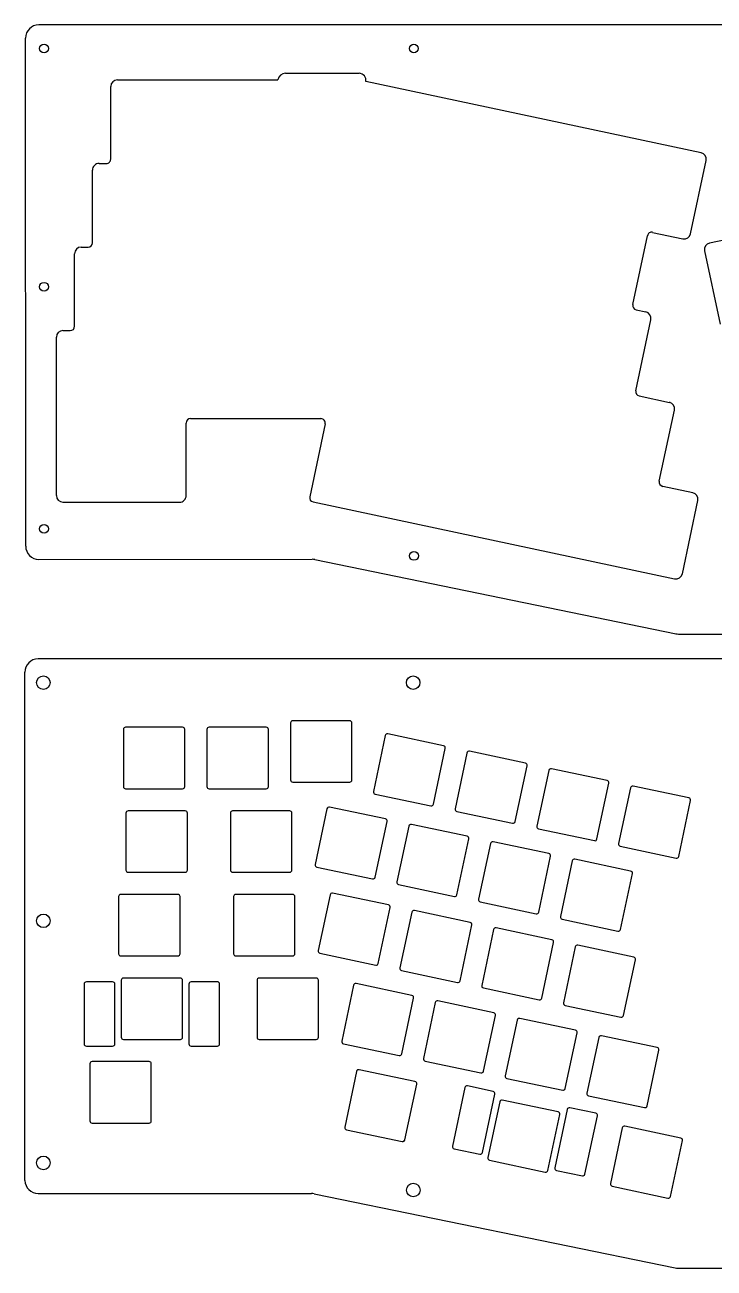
# Model space of a CAD drawing. Header units: millimetres. Extents: x 18 to 738, y 4 to 437.
# Drawn here: x 17.6 to 174.7, y 153.3 to 436.6 of the extents above; entities that cross this region are included whole.
import ezdxf

# ---------------------------------------------------------------- set-up
doc = ezdxf.new("R2010")
doc.units = ezdxf.units.MM
doc.header["$MEASUREMENT"] = 0
doc.layers.add('Plate', color=40, linetype='CONTINUOUS')
doc.layers.add('Top', color=10, linetype='CONTINUOUS')

msp = doc.modelspace()

# ---------------------------------------------------------------- linework, layer by layer
at = {"layer": 'Plate', "linetype": 'Continuous'}
for p, q in [((368.75, 292.09), (20.64, 292.09)), ((17.67, 173.26), (17.64, 289.08)), ((103.83, 182.15), (104.11, 182.34)), ((20.67, 170.26), (82.99, 170.27)), ((83.59, 170.21), (165.89, 153.31)), ((166.5, 153.25), (184.9, 153.25))]:
    msp.add_line(p, q, dxfattribs=at)
at = {"layer": 'Plate'}
for points in [[(78.69, 264.02), (91.69, 264.02, 0.414214), (92.19, 264.52), (92.19, 277.52, 0.414214), (91.69, 278.02), (78.69, 278.02, 0.414214), (78.19, 277.52), (78.19, 264.52, 0.414214)], [(40.59, 262.52), (53.59, 262.52, 0.414214), (54.09, 263.02), (54.09, 276.02, 0.414214), (53.59, 276.52), (40.59, 276.52, 0.414214), (40.09, 276.02), (40.09, 263.02, 0.414214)], [(59.64, 262.52), (72.64, 262.52, 0.414214), (73.14, 263.02), (73.14, 276.02, 0.414214), (72.64, 276.52), (59.64, 276.52, 0.414214), (59.14, 276.02), (59.14, 263.02, 0.414214)], [(97.46, 261.3), (110.18, 258.6, 0.414214), (110.77, 258.99), (113.47, 271.7, 0.414214), (113.09, 272.29), (100.37, 275, 0.414214), (99.78, 274.61), (97.08, 261.9, 0.414214)], [(116.1, 257.34), (128.81, 254.64, 0.414214), (129.4, 255.02), (132.11, 267.74, 0.414214), (131.72, 268.33), (119.01, 271.04, 0.414214), (118.41, 270.65), (115.71, 257.94, 0.414214)], [(134.73, 253.38), (147.45, 250.68, 0.414214), (148.04, 251.06), (150.74, 263.78, 0.414214), (150.36, 264.37), (137.64, 267.08, 0.414214), (137.05, 266.69), (134.34, 253.97, 0.414214)], [(153.36, 249.42), (166.08, 246.72, 0.414214), (166.67, 247.1), (169.38, 259.82, 0.414214), (168.99, 260.41), (156.27, 263.11, 0.414214), (155.68, 262.73), (152.98, 250.01, 0.414214)], [(84.18, 244.65), (96.9, 241.95, 0.414214), (97.49, 242.33), (100.2, 255.05, 0.414214), (99.81, 255.64), (87.1, 258.34, 0.414214), (86.5, 257.96), (83.8, 245.24, 0.414214)], [(41.19, 243.47), (54.19, 243.47, 0.414214), (54.69, 243.97), (54.69, 256.97, 0.414214), (54.19, 257.47), (41.19, 257.47, 0.414214), (40.69, 256.97), (40.69, 243.97, 0.414214)], [(65, 243.47), (78, 243.47, 0.414214), (78.5, 243.97), (78.5, 256.97, 0.414214), (78, 257.47), (65, 257.47, 0.414214), (64.5, 256.97), (64.5, 243.97, 0.414214)], [(102.82, 240.69), (115.53, 237.99, 0.414214), (116.13, 238.37), (118.83, 251.09, 0.414214), (118.45, 251.68), (105.73, 254.38, 0.414214), (105.14, 254), (102.43, 241.28, 0.414214)], [(121.45, 236.73), (134.17, 234.03, 0.414214), (134.76, 234.41), (137.46, 247.13, 0.414214), (137.08, 247.72), (124.36, 250.42, 0.414214), (123.77, 250.04), (121.07, 237.32, 0.414214)], [(140.09, 232.77), (152.8, 230.06, 0.414214), (153.39, 230.45), (156.1, 243.17, 0.414214), (155.71, 243.76), (143, 246.46, 0.414214), (142.4, 246.08), (139.7, 233.36, 0.414214)], [(39.5, 224.42), (52.5, 224.42, 0.414214), (53, 224.92), (53, 237.92, 0.414214), (52.5, 238.42), (39.5, 238.42, 0.414214), (39, 237.92), (39, 224.92, 0.414214)], [(65.7, 224.42), (78.7, 224.42, 0.414214), (79.2, 224.92), (79.2, 237.92, 0.414214), (78.7, 238.42), (65.7, 238.42, 0.414214), (65.2, 237.92), (65.2, 224.92, 0.414214)], [(84.88, 225.03), (97.6, 222.32, 0.414214), (98.19, 222.71), (100.89, 235.42, 0.414214), (100.51, 236.02), (87.79, 238.72, 0.414214), (87.2, 238.33), (84.5, 225.62, 0.414214)], [(103.52, 221.07), (116.23, 218.36, 0.414214), (116.82, 218.75), (119.53, 231.46, 0.414214), (119.14, 232.06), (106.43, 234.76, 0.414214), (105.83, 234.37), (103.13, 221.66, 0.414214)], [(122.15, 217.1), (134.87, 214.4, 0.414214), (135.46, 214.79), (138.16, 227.5, 0.414214), (137.78, 228.1), (125.06, 230.8, 0.414214), (124.47, 230.41), (121.76, 217.7, 0.414214)], [(140.78, 213.14), (153.5, 210.44, 0.414214), (154.09, 210.83), (156.8, 223.54, 0.414214), (156.41, 224.13), (143.69, 226.84, 0.414214), (143.1, 226.45), (140.4, 213.74, 0.414214)], [(31.15, 204.37, 0.414214), (31.65, 203.87), (37.65, 203.87, 0.414233), (38.15, 204.37), (38.15, 217.99, 0.414194), (37.65, 218.49), (31.65, 218.49, 0.414214), (31.15, 217.99)], [(40.09, 205.37), (53.09, 205.37, 0.414214), (53.59, 205.87), (53.59, 218.87, 0.414214), (53.09, 219.37), (40.09, 219.37, 0.414214), (39.59, 218.87), (39.59, 205.87, 0.414214)], [(55.03, 217.98), (55.03, 204.37, 0.414214), (55.53, 203.87), (61.53, 203.87, 0.414214), (62.03, 204.37), (62.03, 218.03, 0.416484), (61.53, 218.53), (55.53, 218.48, 0.411947)], [(71.05, 205.37), (84.05, 205.37, 0.414214), (84.55, 205.87), (84.55, 218.87, 0.414214), (84.05, 219.37), (71.05, 219.37, 0.414214), (70.55, 218.87), (70.55, 205.87, 0.414214)], [(90.24, 204.41), (102.95, 201.71, 0.414214), (103.55, 202.09), (106.25, 214.81, 0.414214), (105.87, 215.4), (93.15, 218.11, 0.414214), (92.56, 217.72), (89.85, 205, 0.414214)], [(108.87, 200.45), (121.59, 197.75, 0.414214), (122.18, 198.13), (124.88, 210.85, 0.414214), (124.5, 211.44), (111.78, 214.15, 0.414214), (111.19, 213.76), (108.49, 201.04, 0.414214)], [(127.51, 196.49), (140.22, 193.79, 0.414214), (140.81, 194.17), (143.52, 206.89, 0.414214), (143.13, 207.48), (130.42, 210.18, 0.414214), (129.82, 209.8), (127.12, 197.08, 0.414214)], [(146.14, 192.53), (158.86, 189.83, 0.414214), (159.45, 190.21), (162.15, 202.93, 0.414214), (161.77, 203.52), (149.05, 206.22, 0.414214), (148.46, 205.84), (145.75, 193.12, 0.414214)], [(32.96, 186.32), (45.96, 186.32, 0.414214), (46.46, 186.82), (46.46, 199.82, 0.414214), (45.96, 200.32), (32.96, 200.32, 0.414214), (32.46, 199.82), (32.46, 186.82, 0.414214)], [(90.94, 184.79), (103.65, 182.09, 0.414214), (104.25, 182.47), (106.95, 195.19, 0.414214), (106.56, 195.78), (93.85, 198.48, 0.414214), (93.25, 198.1), (90.55, 185.38, 0.414214)], [(121.93, 179.62), (124.76, 192.93, 0.414214), (124.38, 193.53), (118.51, 194.77, 0.414214), (117.92, 194.39), (115.08, 181.03, 0.416484), (115.47, 180.43), (121.35, 179.23, 0.411947)], [(123.54, 177.86), (136.26, 175.15, 0.414214), (136.85, 175.54), (139.56, 188.26, 0.414214), (139.17, 188.85), (126.46, 191.55, 0.414214), (125.86, 191.17), (123.16, 178.45, 0.414214)], [(148.12, 187.97, 0.414214), (147.74, 188.56), (141.87, 189.81, 0.414233), (141.27, 189.42), (138.44, 176.1, 0.414194), (138.83, 175.51), (144.7, 174.26, 0.414214), (145.29, 174.65)], [(151.5, 171.92), (164.21, 169.21, 0.414214), (164.8, 169.6), (167.51, 182.31, 0.414214), (167.12, 182.91), (154.41, 185.61, 0.414214), (153.81, 185.22), (151.11, 172.51, 0.414214)]]:
    msp.add_lwpolyline(points, format="xyb", close=True, dxfattribs=at)
at = {"layer": 'Plate', "linetype": 'Continuous'}
for centre in [(21.86, 286.69), (106.14, 286.69), (21.86, 232.41), (21.86, 177.23), (106.17, 171.05)]:
    msp.add_circle(centre, 1.55, dxfattribs=at)
for centre, start, end in [((20.64, 289.09), 90, 180.0154), ((20.67, 173.26), 180.0154, 270.0095), ((82.99, 167.27), 78.3956, 90.0095), ((166.5, 156.25), 258.3956, 270)]:
    msp.add_arc(centre, 3, start, end, dxfattribs=at)
at = {"layer": 'Top', "linetype": 'Continuous'}
for p, q in [((368.9, 436.61), (20.79, 436.61)), ((17.83, 317.79), (17.79, 433.61)), ((77.03, 425.57), (93.82, 425.57)), ((37.22, 406.02), (37.22, 422.57)), ((38.72, 424.07), (75.32, 424.07)), ((171.75, 407.48), (95.37, 423.71)), ((169.36, 389.02), (172.91, 405.7)), ((33.05, 386.97), (33.05, 403.52)), ((34.55, 405.02), (36.21, 405.02)), ((156.19, 372.85), (159.53, 388.55)), ((160.71, 389.32), (167.59, 387.86)), ((180.58, 388.33), (173.71, 386.86)), ((30.48, 385.96), (32.06, 385.97)), ((28.99, 367.92), (28.99, 384.46)), ((172.56, 385.08), (176.09, 368.43)), ((156.96, 371.67), (159.18, 371.19)), ((156.89, 353.23), (160.33, 369.41)), ((26.32, 366.92), (27.99, 366.92)), ((24.82, 329.34), (24.82, 365.42)), ((157.66, 352.05), (164.53, 350.58)), ((162.24, 332.62), (165.69, 348.81)), ((54.4, 329.32), (54.4, 345.87)), ((55.4, 346.87), (85.11, 346.87)), ((86.09, 345.66), (82.56, 329.06)), ((169.89, 329.97), (163.01, 331.43)), ((26.32, 327.84), (52.89, 327.82)), ((83.33, 327.87), (165.72, 310.36)), ((167.5, 311.51), (171.04, 328.19)), ((20.83, 314.79), (83.14, 314.8)), ((83.75, 314.74), (166.05, 297.84)), ((166.65, 297.78), (185.06, 297.78))]:
    msp.add_line(p, q, dxfattribs=at)
for centre in [(22.01, 431.22), (106.3, 431.22), (22.01, 376.93), (22.01, 321.76), (106.33, 315.58)]:
    msp.add_circle(centre, 1, dxfattribs=at)
for centre, radius, start, end in [((20.79, 433.61), 3, 90, 180.0154), ((76.99, 423.88), 1.69, 88.5387, 173.6022), ((93.78, 423.96), 1.61, 351.1454, 88.3889), ((38.72, 422.57), 1.5, 90, 180), ((36.21, 406.02), 1, 269.997, 0), ((171.44, 406.01), 1.5, 348, 78), ((34.55, 403.52), 1.5, 89.997, 180), ((160.51, 388.35), 1, 78, 168), ((167.9, 389.33), 1.5, 258, 348), ((30.49, 384.46), 1.5, 90.2369, 180), ((32.05, 386.97), 1, 270.2369, 0), ((174.02, 385.4), 1.5, 102.0289, 191.9967), ((157.17, 372.64), 1, 168, 257.7637), ((158.86, 369.72), 1.5, 348, 77.7637), ((26.32, 365.42), 1.5, 90.0683, 180), ((27.99, 367.92), 1, 270.0683, 0), ((157.87, 353.02), 1, 168, 258), ((164.22, 349.12), 1.5, 348, 78), ((55.4, 345.87), 1, 89.9993, 179.9929), ((85.11, 345.87), 1, 348, 89.9993), ((163.22, 332.41), 1, 168, 258), ((26.32, 329.34), 1.5, 180, 269.9495), ((52.9, 329.32), 1.5, 269.9495, 359.9929), ((83.54, 328.85), 1, 168, 258), ((169.57, 328.5), 1.5, 348, 78), ((20.83, 317.79), 3, 180.0154, 270.0095), ((83.15, 311.8), 3, 78.3956, 90.0095), ((166.03, 311.83), 1.5, 258, 348), ((166.65, 300.78), 3, 258.3956, 270)]:
    msp.add_arc(centre, radius, start, end, dxfattribs=at)

doc.saveas('drawing.dxf')
